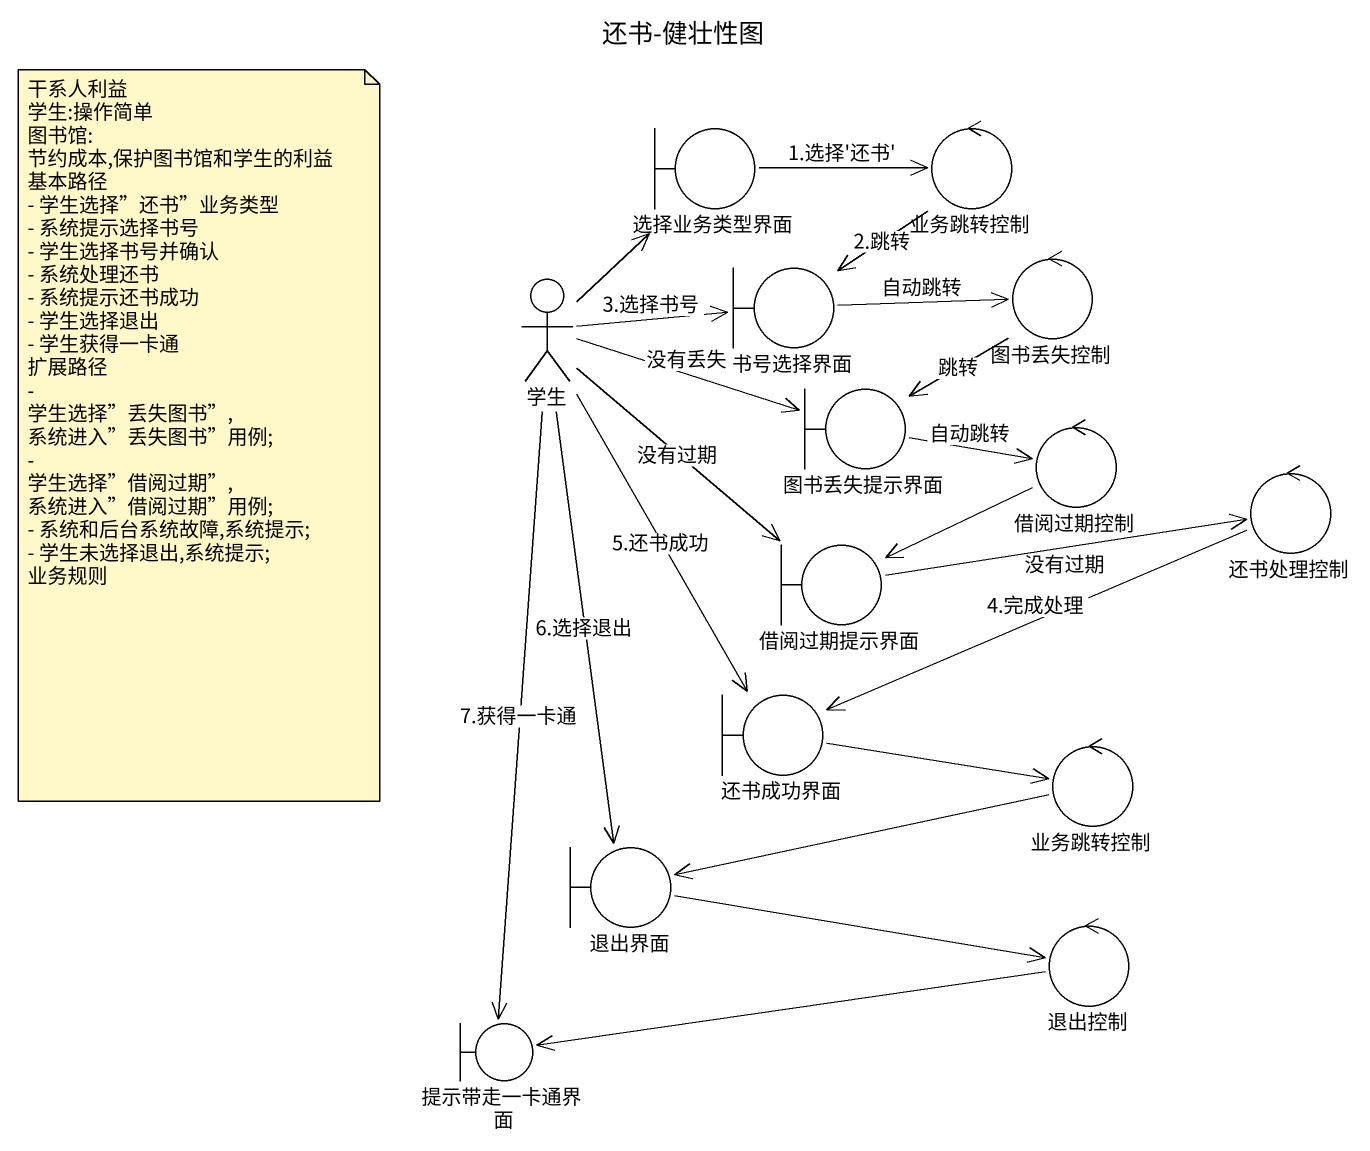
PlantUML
@startuml
title 还书-健壮性图
boundary 选择业务类型界面
control 业务跳转控制
actor 学生
boundary 书号选择界面
control 图书丢失控制
boundary 图书丢失提示界面
control 借阅过期控制
control 还书处理控制
boundary 借阅过期提示界面
boundary 还书成功界面
control "业务跳转控制" as 业务跳转控制_2
boundary 退出界面
control 退出控制
boundary 提示带走一卡通界面
选择业务类型界面 -right-> 业务跳转控制 : 1.选择'还书'
业务跳转控制 --> 书号选择界面 : 2.跳转
学生 -up-> 选择业务类型界面
学生 -right-> 书号选择界面 : 3.选择书号
学生 -right-> 图书丢失提示界面 : 没有丢失
学生 --> 借阅过期提示界面 : 没有过期
学生 --> 还书成功界面 : 5.还书成功
学生 --> 退出界面 : 6.选择退出
学生 --> 提示带走一卡通界面 : 7.获得一卡通
书号选择界面 -right-> 图书丢失控制 : 自动跳转
图书丢失控制 --> 图书丢失提示界面 : 跳转
图书丢失提示界面 -right-> 借阅过期控制 : 自动跳转
借阅过期控制 -left-> 借阅过期提示界面
还书处理控制 -left-> 还书成功界面 : 4.完成处理
借阅过期提示界面 -right-> 还书处理控制 : 没有过期
还书成功界面 -right-> 业务跳转控制_2
业务跳转控制_2 -left-> 退出界面
退出界面 -right-> 退出控制
退出控制 -left-> 提示带走一卡通界面
note as N1
  干系人利益
  学生:操作简单
  图书馆: 节约成本,保护图书馆和学生的利益
  基本路径
  - 学生选择”还书”业务类型
  - 系统提示选择书号
  - 学生选择书号并确认
  - 系统处理还书
  - 系统提示还书成功
  - 学生选择退出
  - 学生获得一卡通
  扩展路径
  - 学生选择”丢失图书”,系统进入”丢失图书”用例;
  - 学生选择”借阅过期”,系统进入”借阅过期”用例;
  - 系统和后台系统故障,系统提示;
  - 学生未选择退出,系统提示;
  业务规则
end note
@enduml
